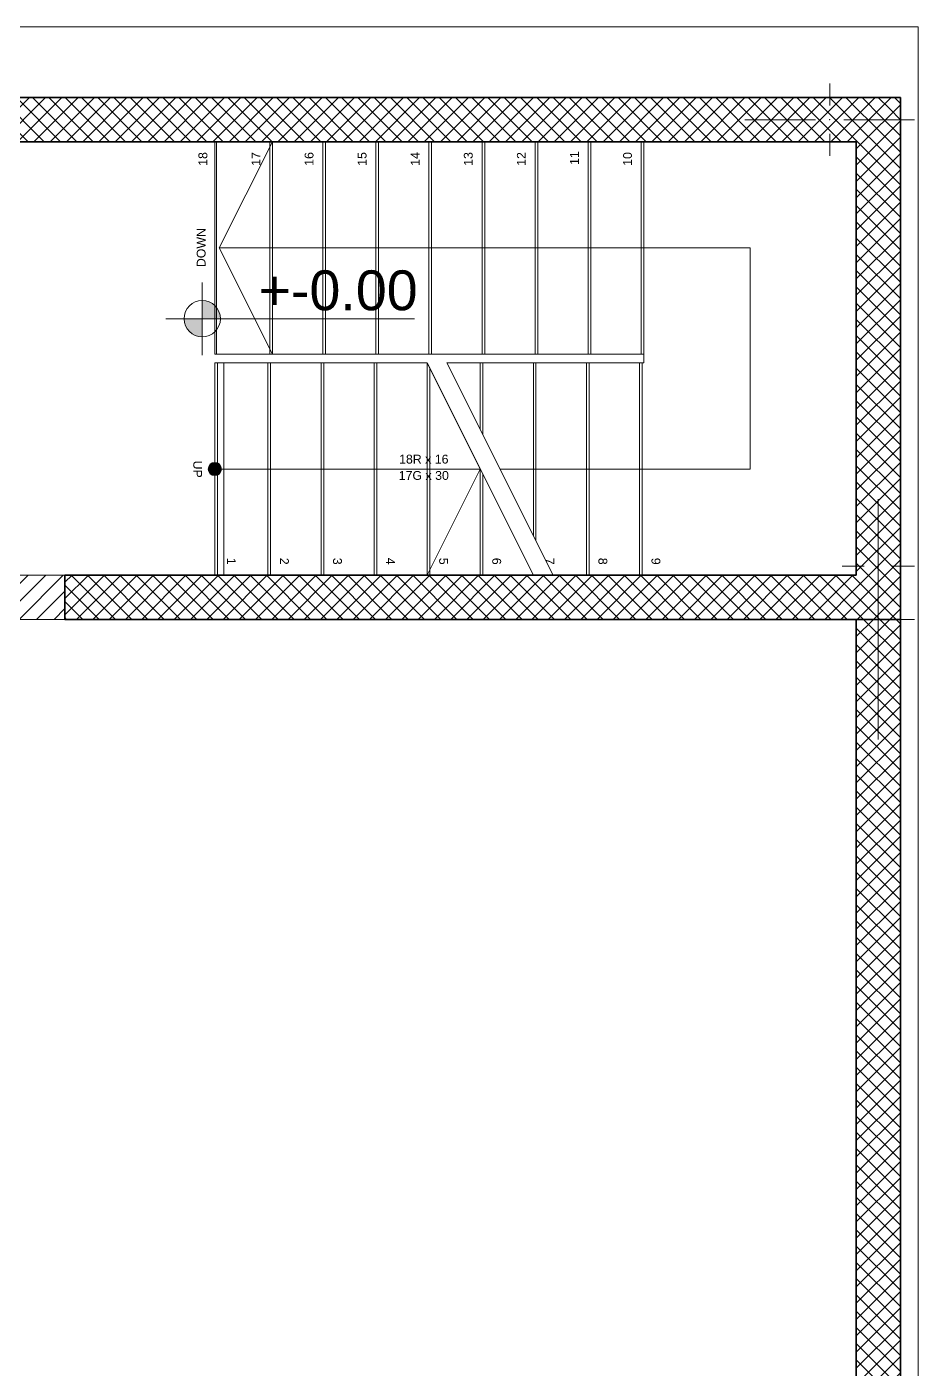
# Model space of a CAD drawing. Header units: millimetres. Extents: x -1659045 to -1497887, y -2983280 to -2858614.
# Drawn here: x -1577239 to -1572201, y -2897921 to -2890331 of the extents above; entities that cross this region are included whole.
import ezdxf

# ---------------------------------------------------------------- set-up
doc = ezdxf.new("R2010")
doc.units = ezdxf.units.MM
doc.header["$MEASUREMENT"] = 0
doc.linetypes.add('Dense Dotted', pattern=[88.194442, 0, -88.194442])
for name, color, linetype, lineweight, true_color in [('0_Pen_No__61', 7, 'Continuous', 20, 0x6a6a6a), ('A - Kuotat_Pen_No__176', 7, 'Continuous', 15, 0x93a0c6), ('A - Muret_Pen_No__108', 7, 'Continuous', 13, 0xfd8379), ('A - Zone_Pen_No__102', 7, 'Continuous', 13, 0xcccccc), ('ARCHICAD Doors_Pen_No__108', 7, 'Continuous', 13, 0xfd8379), ('Structural - Bearing_Pen_No__82', 7, 'Continuous', 20, 0xaaaaaa), ('Structural - Stair & Railing_Pen_No__71', 171, 'Continuous', 20, 0xaaaaff)]:
    doc.layers.add(name, color=color, linetype=linetype, lineweight=lineweight, true_color=true_color)
for name, color, linetype in [('A - Kuotat', 7, 'Continuous'), ('A - Muret', 7, 'Continuous'), ('A - Shtyllat', 7, 'Continuous'), ('Structural - Bearing', 7, 'Continuous'), ('Structural - Stair & Railing', 7, 'Continuous')]:
    doc.layers.add(name, color=color, linetype=linetype)
for name, color, linetype, lineweight in [('A - Muret_Pen_No__101', 252, 'Continuous', 13), ('A - Muret_Pen_No__22', 8, 'Continuous', 35), ('A - Shtyllat_Pen_No__101', 252, 'Continuous', 13), ('A - Shtyllat_Pen_No__22', 8, 'Continuous', 35), ('Structural - Stair & Railing_Pen_No__2', 8, 'Continuous', 15)]:
    doc.layers.add(name, color=color, linetype=linetype, lineweight=lineweight)
doc.styles.add('GENERATED_STYLE_1', font='arial.ttf')
pattern_1 = [(45, (-3432101.99, -2046631.03), (-45.961939, 45.961939), []), (135, (-3432101.99, -2046631.03), (45.961939, 45.961939), [])]
pattern_2 = [(45, (-3432101.99, -2046631.03), (-49.4974738, 49.4974738), [])]

# ---------------------------------------------------------------- blocks, each defined once
blk = doc.blocks.new('Slab_1', base_point=(-1591965.5, -2922509.6))
at = {"layer": 'Structural - Bearing_Pen_No__82', "color": 253, "linetype": 'Continuous', "lineweight": 20, "true_color": 0xaaaaaa, "flags": 128}
blk.add_lwpolyline([(-1591965.5, -2922509.6), (-1591619, -2922509.6), (-1591619, -2924709.6), (-1591619, -2927609.6), (-1586601.4, -2927609.6), (-1586601.4, -2926589.6), (-1572551.5, -2926589.6), (-1572551.5, -2927609.6), (-1572301.4, -2927609.6), (-1572301.4, -2896659.6), (-1572301.4, -2893681.3), (-1572301.4, -2890731.3), (-1579502.1, -2890731.3), (-1579502.1, -2891481.3), (-1581452.1, -2891481.3), (-1581452.1, -2893431.3), (-1591965.5, -2893431.3)], close=True, dxfattribs=at)
blk = doc.blocks.new('Slab_2', base_point=(-1592365.5, -2893031.3))
at = {"layer": 'Structural - Bearing_Pen_No__82', "color": 253, "linetype": 'Continuous', "lineweight": 20, "true_color": 0xaaaaaa, "flags": 128}
blk.add_lwpolyline([(-1592365.5, -2893031.3), (-1592365.5, -2922259.6), (-1592365.5, -2922909.6), (-1592019, -2922909.6), (-1592019, -2928009.6), (-1586201.5, -2928009.6), (-1586201.5, -2926989.6), (-1572951.5, -2926989.6), (-1572951.5, -2928009.6), (-1572201.5, -2928009.6), (-1572201.5, -2896659.6), (-1572201.5, -2893681.3), (-1572201.5, -2890331.3), (-1579902.1, -2890331.3), (-1579902.1, -2891081.3), (-1581852.1, -2891081.3), (-1581852.1, -2893031.3)], close=True, dxfattribs=at)
blk = doc.blocks.new('Stair_1', base_point=(-3432102, -2046631))
at = {"layer": 'Structural - Stair & Railing_Pen_No__71', "linetype": 'Continuous', "lineweight": 20, "true_color": 0xaaaaff}
blk.add_hatch(color=161, dxfattribs=at).paths.add_polyline_path([(-1576176.5, -2892868.8, 1), (-1576176.5, -2892793.8, 1)])
at = {"layer": 'Structural - Stair & Railing_Pen_No__2', "color": 8, "linetype": 'Continuous', "lineweight": 15}
for p, q in [((-1576151.5, -2890981.3), (-1576176.5, -2890981.3)), ((-1576176.5, -2890981.3), (-1576176.5, -2892181.3)), ((-1576166.5, -2890981.3), (-1576166.5, -2892181.3)), ((-1575851.5, -2890981.3), (-1576151.5, -2890981.3)), ((-1575851.5, -2890981.3), (-1576151.5, -2891581.3)), ((-1575866.5, -2890981.3), (-1575866.5, -2892181.3)), ((-1575851.5, -2890981.3), (-1575851.5, -2892181.3)), ((-1575551.5, -2890981.3), (-1575851.5, -2890981.3)), ((-1575851.5, -2892181.3), (-1575851.5, -2890981.3)), ((-1575566.5, -2890981.3), (-1575566.5, -2892181.3)), ((-1575251.5, -2890981.3), (-1575551.5, -2890981.3)), ((-1575551.5, -2890981.3), (-1575551.5, -2892181.3)), ((-1575551.5, -2892181.3), (-1575551.5, -2890981.3)), ((-1575266.5, -2890981.3), (-1575266.5, -2892181.3)), ((-1574951.5, -2890981.3), (-1575251.5, -2890981.3)), ((-1575251.5, -2890981.3), (-1575251.5, -2892181.3)), ((-1575251.5, -2892181.3), (-1575251.5, -2890981.3)), ((-1574966.5, -2890981.3), (-1574966.5, -2892181.3)), ((-1574651.5, -2890981.3), (-1574951.5, -2890981.3)), ((-1574951.5, -2890981.3), (-1574951.5, -2892181.3)), ((-1574951.5, -2892181.3), (-1574951.5, -2890981.3)), ((-1574666.5, -2890981.3), (-1574666.5, -2892181.3)), ((-1574351.5, -2890981.3), (-1574651.5, -2890981.3)), ((-1574651.5, -2890981.3), (-1574651.5, -2892181.3)), ((-1574651.5, -2892181.3), (-1574651.5, -2890981.3)), ((-1574366.5, -2890981.3), (-1574366.5, -2892181.3)), ((-1574051.5, -2890981.3), (-1574351.5, -2890981.3)), ((-1574351.5, -2890981.3), (-1574351.5, -2892181.3)), ((-1574351.5, -2892181.3), (-1574351.5, -2890981.3)), ((-1574066.5, -2890981.3), (-1574066.5, -2892181.3)), ((-1573751.5, -2890981.3), (-1574051.5, -2890981.3)), ((-1574051.5, -2890981.3), (-1574051.5, -2892181.3)), ((-1574051.5, -2892181.3), (-1574051.5, -2890981.3)), ((-1573766.5, -2890981.3), (-1573766.5, -2892181.3)), ((-1572551.5, -2890981.3), (-1573751.5, -2890981.3)), ((-1573751.5, -2890981.3), (-1573751.5, -2892181.3)), ((-1573751.5, -2892181.3), (-1573751.5, -2890981.3)), ((-1572551.5, -2893431.3), (-1572551.5, -2890981.3)), ((-1575851.5, -2891581.3), (-1576151.5, -2891581.3)), ((-1576151.5, -2891581.3), (-1575851.5, -2892181.3)), ((-1573751.5, -2891581.3), (-1575851.5, -2891581.3)), ((-1573151.5, -2891581.3), (-1573751.5, -2891581.3)), ((-1573151.5, -2892831.3), (-1573151.5, -2891581.3)), ((-1576176.5, -2892181.3), (-1576151.5, -2892181.3)), ((-1575876.5, -2892231.3), (-1576176.5, -2892231.3)), ((-1576176.5, -2892231.3), (-1576176.5, -2893431.3)), ((-1576161.5, -2893431.3), (-1576161.5, -2892231.3)), ((-1576151.5, -2892181.3), (-1575851.5, -2892181.3)), ((-1574976.5, -2892231.3), (-1576126.5, -2892231.3)), ((-1576126.5, -2892231.3), (-1576126.5, -2893431.3)), ((-1575876.5, -2893431.3), (-1575876.5, -2892231.3)), ((-1575576.5, -2892231.3), (-1575876.5, -2892231.3)), ((-1575876.5, -2892231.3), (-1575876.5, -2893431.3)), ((-1575861.5, -2893431.3), (-1575861.5, -2892231.3)), ((-1575851.5, -2892181.3), (-1575551.5, -2892181.3)), ((-1575576.5, -2893431.3), (-1575576.5, -2892231.3)), ((-1575276.5, -2892231.3), (-1575576.5, -2892231.3)), ((-1575576.5, -2892231.3), (-1575576.5, -2893431.3)), ((-1575561.5, -2893431.3), (-1575561.5, -2892231.3)), ((-1575551.5, -2892181.3), (-1575251.5, -2892181.3)), ((-1575276.5, -2893431.3), (-1575276.5, -2892231.3)), ((-1574976.5, -2892231.3), (-1575276.5, -2892231.3)), ((-1575276.5, -2892231.3), (-1575276.5, -2893431.3)), ((-1575261.5, -2893431.3), (-1575261.5, -2892231.3)), ((-1575251.5, -2892181.3), (-1574951.5, -2892181.3)), ((-1574976.5, -2893431.3), (-1574976.5, -2892231.3)), ((-1574976.5, -2892231.3), (-1574976.5, -2893431.3)), ((-1574976.5, -2892231.3), (-1574376.5, -2893431.3)), ((-1574676.5, -2892831.3), (-1574976.5, -2892231.3)), ((-1574951.5, -2892181.3), (-1574651.5, -2892181.3)), ((-1574676.5, -2892231.3), (-1574864.7, -2892231.3)), ((-1574864.7, -2892231.3), (-1574264.7, -2893431.3)), ((-1574676.5, -2892607.7), (-1574676.5, -2892231.3)), ((-1574376.5, -2892231.3), (-1574676.5, -2892231.3)), ((-1574676.5, -2892231.3), (-1574676.5, -2892607.7)), ((-1574661.5, -2892637.7), (-1574661.5, -2892231.3)), ((-1574651.5, -2892181.3), (-1574351.5, -2892181.3)), ((-1574376.5, -2893207.7), (-1574376.5, -2892231.3)), ((-1574076.5, -2892231.3), (-1574376.5, -2892231.3)), ((-1574376.5, -2892231.3), (-1574376.5, -2893207.7)), ((-1574361.5, -2893237.7), (-1574361.5, -2892231.3)), ((-1574351.5, -2892181.3), (-1574051.5, -2892181.3)), ((-1574076.5, -2893431.3), (-1574076.5, -2892231.3)), ((-1573776.5, -2892231.3), (-1574076.5, -2892231.3)), ((-1574076.5, -2892231.3), (-1574076.5, -2893431.3)), ((-1574061.5, -2893431.3), (-1574061.5, -2892231.3)), ((-1574051.5, -2892181.3), (-1573751.5, -2892181.3)), ((-1573776.5, -2893431.3), (-1573776.5, -2892231.3)), ((-1573751.5, -2892231.3), (-1573776.5, -2892231.3)), ((-1573776.5, -2892231.3), (-1573776.5, -2893431.3)), ((-1573761.5, -2893431.3), (-1573761.5, -2892231.3)), ((-1573751.5, -2892181.3), (-1573751.5, -2892231.3)), ((-1574961.5, -2893431.3), (-1574961.5, -2892261.3)), ((-1576176.5, -2892831.3), (-1575876.5, -2892831.3)), ((-1575876.5, -2892831.3), (-1574676.5, -2892831.3)), ((-1574976.5, -2893431.3), (-1574676.5, -2892831.3)), ((-1574676.5, -2893431.3), (-1574676.5, -2892831.3)), ((-1574676.5, -2892831.3), (-1574676.5, -2893431.3)), ((-1574564.7, -2892831.3), (-1573776.5, -2892831.3)), ((-1573776.5, -2892831.3), (-1573151.5, -2892831.3)), ((-1574661.5, -2893431.3), (-1574661.5, -2892861.3)), ((-1576176.5, -2893431.3), (-1575876.5, -2893431.3)), ((-1576126.5, -2893431.3), (-1574376.5, -2893431.3)), ((-1575876.5, -2893431.3), (-1575576.5, -2893431.3)), ((-1575576.5, -2893431.3), (-1575276.5, -2893431.3)), ((-1575276.5, -2893431.3), (-1574976.5, -2893431.3)), ((-1574976.5, -2893431.3), (-1574676.5, -2893431.3)), ((-1574676.5, -2893431.3), (-1574376.5, -2893431.3)), ((-1574264.7, -2893431.3), (-1574076.5, -2893431.3)), ((-1574076.5, -2893431.3), (-1573776.5, -2893431.3)), ((-1573776.5, -2893431.3), (-1572551.5, -2893431.3))]:
    blk.add_line(p, q, dxfattribs=at)
at = {"layer": 'Structural - Stair & Railing_Pen_No__2', "color": 8, "linetype": 'Continuous', "lineweight": 15, "flags": 128}
blk.add_lwpolyline([(-1576176.5, -2892868.8, 1), (-1576176.5, -2892793.8, 1)], format="xyb", close=True, dxfattribs=at)
at = {"layer": 'Structural - Stair & Railing_Pen_No__71', "color": 161, "lineweight": 20, "true_color": 0xaaaaff, "char_height": 50, "attachment_point": 4, "style": 'GENERATED_STYLE_1'}
for s, insert, rotation in [('\\A1;{\\pql;\\fArial|b0|i0|c0|p34;18}', (-1576243.9, -2891117.2), 90), ('\\A1;{\\pql;\\fArial|b0|i0|c0|p34;17}', (-1575944.3, -2891117.2), 90), ('\\A1;{\\pql;\\fArial|b0|i0|c0|p34;16}', (-1575643.9, -2891117.2), 90), ('\\A1;{\\pql;\\fArial|b0|i0|c0|p34;15}', (-1575343.9, -2891117.2), 90), ('\\A1;{\\pql;\\fArial|b0|i0|c0|p34;14}', (-1575044.3, -2891117.2), 90), ('\\A1;{\\pql;\\fArial|b0|i0|c0|p34;13}', (-1574743.9, -2891117.2), 90), ('\\A1;{\\pql;\\fArial|b0|i0|c0|p34;12}', (-1574444.3, -2891117.2), 90), ('\\A1;{\\pql;\\fArial|b0|i0|c0|p34;11}', (-1574144.3, -2891112.2), 90), ('\\A1;{\\pql;\\fArial|b0|i0|c0|p34;10}', (-1573843.9, -2891117.2), 90), ('\\A1;{\\pql;\\fArial|b0|i0|c0|p34;DOWN}', (-1576253.9, -2891689.9), 90), ('\\A1;{\\pql;\\fArial|b0|i0|c0|p34;UP}', (-1576274, -2892783.8), 270), ('\\A1;{\\pql;\\fArial|b0|i0|c0|p34;1}', (-1576083.6, -2893333.4), 270), ('\\A1;{\\pql;\\fArial|b0|i0|c0|p34;2}', (-1575783.6, -2893333.4), 270), ('\\A1;{\\pql;\\fArial|b0|i0|c0|p34;3}', (-1575484, -2893333.4), 270), ('\\A1;{\\pql;\\fArial|b0|i0|c0|p34;4}', (-1575183.6, -2893333.4), 270), ('\\A1;{\\pql;\\fArial|b0|i0|c0|p34;5}', (-1574884, -2893333.4), 270), ('\\A1;{\\pql;\\fArial|b0|i0|c0|p34;6}', (-1574584, -2893333.4), 270), ('\\A1;{\\pql;\\fArial|b0|i0|c0|p34;7}', (-1574283.6, -2893333.4), 270), ('\\A1;{\\pql;\\fArial|b0|i0|c0|p34;8}', (-1573984, -2893333.4), 270), ('\\A1;{\\pql;\\fArial|b0|i0|c0|p34;9}', (-1573684, -2893333.4), 270)]:
    blk.add_mtext(s, dxfattribs=dict(at, insert=insert, rotation=rotation))
at = {"layer": 'Structural - Stair & Railing_Pen_No__71', "color": 161, "lineweight": 20, "true_color": 0xaaaaff, "char_height": 50, "style": 'GENERATED_STYLE_1'}
for s, insert, attachment_point in [('\\A1;{\\pqc;\\pt0,3550;\\fArial|b0|i0|c0|p34;18R x \\fArial|b0|i0|c0|p34;16\\fArial|b0|i0|c0|p34;\\A1{\\H.66x;\\S^  ;}\\fArial|b0|i0|c0|p34;\\fArial|b0|i0|c0|p34;\\fArial|b0|i0|c0|p34;\\fArial|b0|i0|c0|p34;\\A1{\\H.66x;\\S^  ;}\\fArial|b0|i0|c0|p34;\\fArial|b0|i0|c0|p34;\\fArial|b0|i0|c0|p34;\\fArial|b0|i0|c0|p34;\\A1{\\H.66x;\\S^  ;}\\fArial|b0|i0|c0|p34;}', (-1574976.5, -2892815), 8), ('\\A1;{\\pqc;\\pt0,3550;\\fArial|b0|i0|c0|p34;17G x \\fArial|b0|i0|c0|p34;30\\fArial|b0|i0|c0|p34;\\A1{\\H.66x;\\S^  ;}\\fArial|b0|i0|c0|p34;\\fArial|b0|i0|c0|p34;\\fArial|b0|i0|c0|p34;\\fArial|b0|i0|c0|p34;\\A1{\\H.66x;\\S^  ;}\\fArial|b0|i0|c0|p34;\\fArial|b0|i0|c0|p34;\\fArial|b0|i0|c0|p34;\\fArial|b0|i0|c0|p34;\\A1{\\H.66x;\\S^  ;}\\fArial|b0|i0|c0|p34;}', (-1574976.5, -2892842.8), 2)]:
    blk.add_mtext(s, dxfattribs=dict(at, insert=insert, attachment_point=attachment_point))
blk = doc.blocks.new('Wall_1', base_point=(-1572301.5, -2890981.3))
at = {"layer": 'A - Muret_Pen_No__101', "linetype": 'Continuous', "lineweight": 13}
h = blk.add_hatch(dxfattribs=at)
h.set_pattern_fill('Concrete_Block', color=252, style=0, pattern_type=2)
h.set_pattern_definition(pattern_1)
h.paths.add_polyline_path([(-1573101.5, -2890731.3), (-1578451.5, -2890731.3), (-1578451.5, -2890981.3), (-1573101.5, -2890981.3)])
at = {"layer": 'A - Muret_Pen_No__22', "color": 8, "linetype": 'Continuous', "lineweight": 35, "flags": 128}
for points in [[(-1573101.5, -2890731.3), (-1578451.5, -2890731.3)], [(-1578451.5, -2890981.3), (-1573101.5, -2890981.3)]]:
    blk.add_lwpolyline(points, dxfattribs=at)
blk = doc.blocks.new('Wall_4', base_point=(-1577024.3, -2893431.3))
at = {"layer": 'A - Muret_Pen_No__101', "linetype": 'Continuous', "lineweight": 13}
h = blk.add_hatch(dxfattribs=at)
h.set_pattern_fill('Concrete_Block', color=252, style=0, pattern_type=2)
h.set_pattern_definition(pattern_1)
h.paths.add_polyline_path([(-1577024.3, -2893681.3), (-1572551.5, -2893681.3), (-1572551.5, -2893431.3), (-1577024.3, -2893431.3)])
at = {"layer": 'A - Muret_Pen_No__22', "color": 8, "linetype": 'Continuous', "lineweight": 35, "flags": 128}
for points in [[(-1572551.5, -2893431.3), (-1577024.3, -2893431.3)], [(-1577024.3, -2893431.3), (-1577024.3, -2893681.3)], [(-1577024.3, -2893681.3), (-1572551.5, -2893681.3)]]:
    blk.add_lwpolyline(points, dxfattribs=at)
blk = doc.blocks.new('Door 25')
at = {"layer": 'ARCHICAD Doors_Pen_No__108', "color": 11, "linetype": 'Continuous', "lineweight": 13, "true_color": 0xfd8379}
for p, q in [((382, 0), (382, 844)), ((382, 844), (422, 844)), ((422, 844), (422, 0)), ((-487, 0), (-487, 19)), ((-487, 19), (-437, 19)), ((-437, 0), (-487, 0)), ((-450, 0), (-487, 0)), ((-450, 0), (-487, 0)), ((-422, 0), (-450, 0)), ((-450, 0), (-450, -115)), ((-450, 0), (-450, -115)), ((-450, 0), (-450, -115)), ((-437, 19), (-437, 0)), ((-422, -40), (-422, 0)), ((422, 0), (382, 0)), ((450, 0), (422, 0)), ((422, 0), (422, -40)), ((437, 19), (487, 19)), ((437, 0), (437, 19)), ((487, 0), (437, 0)), ((450, -115), (450, 0)), ((450, 0), (450, -115)), ((450, 0), (450, -115)), ((450, 0), (487, 0)), ((450, 0), (487, 0)), ((487, 19), (487, 0)), ((-410, -40), (-422, -40)), ((-410, -115), (-410, -40)), ((422, -40), (410, -40)), ((410, -40), (410, -115)), ((-450, -250), (-450, -115)), ((-450, -115), (-425, -115)), ((-450, -115), (-410, -115)), ((-450, -115), (-450, -250)), ((-450, -115), (-450, -250)), ((-425, -115), (-425, -250)), ((410, -115), (450, -115)), ((425, -250), (425, -115)), ((425, -115), (450, -115)), ((450, -115), (450, -250)), ((450, -115), (450, -250)), ((450, -115), (450, -250)), ((-487, -269), (-487, -250)), ((-487, -250), (-437, -250)), ((-450, -250), (-487, -250)), ((-450, -250), (-487, -250)), ((-437, -269), (-487, -269)), ((-425, -250), (-450, -250)), ((-437, -250), (-437, -269)), ((450, -250), (425, -250)), ((437, -250), (487, -250)), ((437, -269), (437, -250)), ((487, -269), (437, -269)), ((450, -250), (487, -250)), ((450, -250), (487, -250)), ((487, -250), (487, -269))]:
    blk.add_line(p, q, dxfattribs=at)
blk.add_arc((422, 0), 844, 90, 180, dxfattribs=at)
blk = doc.blocks.new('Wall_6', base_point=(-1578452.1, -2893681.3))
at = {"layer": 'A - Muret_Pen_No__108', "linetype": 'Continuous', "lineweight": 13, "true_color": 0xfd8379}
h = blk.add_hatch(dxfattribs=at)
h.set_pattern_fill('Fire_Proofing', color=11, style=0, pattern_type=2)
h.set_pattern_definition(pattern_2)
h.paths.add_polyline_path([(-1578452.1, -2893681.3), (-1578352.1, -2893681.3), (-1578352.1, -2893431.3), (-1578452.1, -2893431.3)])
h = blk.add_hatch(dxfattribs=at)
h.set_pattern_fill('Fire_Proofing', color=11, style=0, pattern_type=2)
h.set_pattern_definition(pattern_2)
h.paths.add_polyline_path([(-1577024.3, -2893431.3), (-1577452.1, -2893431.3), (-1577452.1, -2893681.3), (-1577024.3, -2893681.3)])
at = {"layer": 'A - Muret_Pen_No__101', "color": 252, "linetype": 'Continuous', "lineweight": 13}
for p, q in [((-1578352.1, -2893431.3), (-1578389.1, -2893431.3)), ((-1578352.1, -2893431.3), (-1578352.1, -2893546.3)), ((-1577452.1, -2893431.3), (-1577415.1, -2893431.3)), ((-1577452.1, -2893431.3), (-1577452.1, -2893546.3)), ((-1578352.1, -2893546.3), (-1578352.1, -2893681.3)), ((-1577452.1, -2893546.3), (-1577452.1, -2893681.3)), ((-1578352.1, -2893681.3), (-1578389.1, -2893681.3)), ((-1577452.1, -2893681.3), (-1577415.1, -2893681.3))]:
    blk.add_line(p, q, dxfattribs=at)
at = {"layer": 'A - Muret_Pen_No__101', "color": 252, "linetype": 'Continuous', "lineweight": 13, "flags": 128}
for points in [[(-1578352.1, -2893431.3), (-1578452.1, -2893431.3)], [(-1577024.3, -2893431.3), (-1577452.1, -2893431.3)], [(-1577024.3, -2893681.3), (-1577024.3, -2893431.3)], [(-1578452.1, -2893681.3), (-1578352.1, -2893681.3)], [(-1577452.1, -2893681.3), (-1577024.3, -2893681.3)]]:
    blk.add_lwpolyline(points, dxfattribs=at)
at = {"layer": 'ARCHICAD Doors_Pen_No__108', "color": 11, "linetype": 'Continuous', "lineweight": 13, "true_color": 0xfd8379, "xscale": -1, "zscale": 1000}
blk.add_blockref('Door 25', (-1577902.1, -2893431.3), dxfattribs=at)
blk = doc.blocks.new('Wall_7', base_point=(-1572301.5, -2893081.3))
at = {"layer": 'A - Muret_Pen_No__101', "linetype": 'Continuous', "lineweight": 13}
h = blk.add_hatch(dxfattribs=at)
h.set_pattern_fill('Concrete_Block', color=252, style=0, pattern_type=2)
h.set_pattern_definition(pattern_1)
h.paths.add_polyline_path([(-1572551.5, -2890981.3), (-1572551.5, -2893081.3), (-1572301.5, -2893081.3), (-1572301.5, -2890981.3)])
at = {"layer": 'A - Muret_Pen_No__22', "color": 8, "linetype": 'Continuous', "lineweight": 35, "flags": 128}
for points in [[(-1572551.5, -2890981.3), (-1572551.5, -2893081.3)], [(-1572301.5, -2893081.3), (-1572301.5, -2890981.3)]]:
    blk.add_lwpolyline(points, dxfattribs=at)
blk = doc.blocks.new('Wall_20', base_point=(-1572301.5, -2900556.3))
at = {"layer": 'A - Muret_Pen_No__101', "linetype": 'Continuous', "lineweight": 13}
h = blk.add_hatch(dxfattribs=at)
h.set_pattern_fill('Concrete_Block', color=252, style=0, pattern_type=2)
h.set_pattern_definition(pattern_1)
h.paths.add_polyline_path([(-1572301.5, -2900556.3), (-1572301.5, -2894281.3), (-1572551.5, -2894281.3), (-1572551.5, -2900556.3)])
at = {"layer": 'A - Muret_Pen_No__22', "color": 8, "linetype": 'Continuous', "lineweight": 35, "flags": 128}
for points in [[(-1572551.5, -2894281.3), (-1572551.5, -2900556.3)], [(-1572301.5, -2900556.3), (-1572301.5, -2894281.3)]]:
    blk.add_lwpolyline(points, dxfattribs=at)
blk = doc.blocks.new('Column_3', base_point=(-1572426.5, -2893381.3))
at = {"layer": 'A - Shtyllat_Pen_No__101', "linetype": 'Continuous', "lineweight": 13}
h = blk.add_hatch(dxfattribs=at)
h.set_pattern_fill('Concrete_Block', color=252, style=0, pattern_type=2)
h.set_pattern_definition(pattern_1)
h.paths.add_polyline_path([(-1572551.5, -2893081.3), (-1572551.5, -2893431.3), (-1572301.5, -2893431.3), (-1572301.5, -2893081.3)])
h = blk.add_hatch(dxfattribs=at)
h.set_pattern_fill('Concrete_Block', color=252, style=0, pattern_type=2)
h.set_pattern_definition(pattern_1)
h.paths.add_polyline_path([(-1572301.5, -2893431.3), (-1572551.5, -2893431.3), (-1572551.5, -2893681.3), (-1572301.5, -2893681.3)])
at = {"layer": 'A - Shtyllat_Pen_No__101', "color": 252, "linetype": 'Continuous', "lineweight": 13}
for p, q in [((-1572426.5, -2893301.3), (-1572426.5, -2893001.3)), ((-1572506.5, -2893381.3), (-1572631.5, -2893381.3)), ((-1572346.5, -2893381.3), (-1572221.5, -2893381.3)), ((-1572426.5, -2893461.3), (-1572426.5, -2893761.3))]:
    blk.add_line(p, q, dxfattribs=at)
blk.add_point((-1572426.5, -2893381.3), dxfattribs=at)
at = {"layer": 'A - Shtyllat_Pen_No__22', "color": 8, "linetype": 'Continuous', "lineweight": 35, "flags": 128}
for points in [[(-1572551.5, -2893081.3), (-1572551.5, -2893431.3)], [(-1572301.5, -2893431.3), (-1572301.5, -2893081.3)], [(-1572551.5, -2893681.3), (-1572301.5, -2893681.3), (-1572301.5, -2893431.3)]]:
    blk.add_lwpolyline(points, dxfattribs=at)
blk = doc.blocks.new('Column_12', base_point=(-1572701.5, -2890856.3))
at = {"layer": 'A - Shtyllat_Pen_No__101', "linetype": 'Continuous', "lineweight": 13}
h = blk.add_hatch(dxfattribs=at)
h.set_pattern_fill('Concrete_Block', color=252, style=0, pattern_type=2)
h.set_pattern_definition(pattern_1)
h.paths.add_polyline_path([(-1572551.5, -2890731.3), (-1573101.5, -2890731.3), (-1573101.5, -2890981.3), (-1572551.5, -2890981.3)])
h = blk.add_hatch(dxfattribs=at)
h.set_pattern_fill('Concrete_Block', color=252, style=0, pattern_type=2)
h.set_pattern_definition(pattern_1)
h.paths.add_polyline_path([(-1572551.5, -2890981.3), (-1572301.5, -2890981.3), (-1572301.5, -2890731.3)])
h = blk.add_hatch(dxfattribs=at)
h.set_pattern_fill('Concrete_Block', color=252, style=0, pattern_type=2)
h.set_pattern_definition(pattern_1)
h.paths.add_polyline_path([(-1572301.5, -2890731.3), (-1572551.5, -2890731.3), (-1572551.5, -2890981.3)])
at = {"layer": 'A - Shtyllat_Pen_No__101', "color": 252, "linetype": 'Continuous', "lineweight": 13}
for p, q in [((-1572701.5, -2890776.3), (-1572701.5, -2890651.3)), ((-1572781.5, -2890856.3), (-1573181.5, -2890856.3)), ((-1572621.5, -2890856.3), (-1572221.5, -2890856.3)), ((-1572701.5, -2890936.3), (-1572701.5, -2891061.3))]:
    blk.add_line(p, q, dxfattribs=at)
blk.add_point((-1572701.5, -2890856.3), dxfattribs=at)
at = {"layer": 'A - Shtyllat_Pen_No__22', "color": 8, "linetype": 'Continuous', "lineweight": 35, "flags": 128}
for points in [[(-1572551.5, -2890731.3), (-1573101.5, -2890731.3)], [(-1572301.5, -2890731.3), (-1572551.5, -2890731.3)], [(-1572301.5, -2890981.3), (-1572301.5, -2890731.3)], [(-1573101.5, -2890981.3), (-1572551.5, -2890981.3)]]:
    blk.add_lwpolyline(points, dxfattribs=at)
blk = doc.blocks.new('Column_23', base_point=(-1572426.5, -2893681.3))
at = {"layer": 'A - Shtyllat_Pen_No__101', "linetype": 'Continuous', "lineweight": 13}
h = blk.add_hatch(dxfattribs=at)
h.set_pattern_fill('Concrete_Block', color=252, style=0, pattern_type=2)
h.set_pattern_definition(pattern_1)
h.paths.add_polyline_path([(-1572301.5, -2893081.3), (-1572551.5, -2893081.3), (-1572551.5, -2893431.3), (-1572301.5, -2893431.3)])
h = blk.add_hatch(dxfattribs=at)
h.set_pattern_fill('Concrete_Block', color=252, style=0, pattern_type=2)
h.set_pattern_definition(pattern_1)
h.paths.add_polyline_path([(-1572301.5, -2893431.3), (-1572551.5, -2893431.3), (-1572551.5, -2893681.3), (-1572301.5, -2893681.3)])
h = blk.add_hatch(dxfattribs=at)
h.set_pattern_fill('Concrete_Block', color=252, style=0, pattern_type=2)
h.set_pattern_definition(pattern_1)
h.paths.add_polyline_path([(-1572551.5, -2894281.3), (-1572301.5, -2894281.3), (-1572301.5, -2893681.3), (-1572551.5, -2893681.3)])
at = {"layer": 'A - Shtyllat_Pen_No__101', "color": 252, "linetype": 'Continuous', "lineweight": 13}
for p, q in [((-1572426.5, -2893601.3), (-1572426.5, -2893001.3)), ((-1572506.5, -2893681.3), (-1572631.5, -2893681.3)), ((-1572346.5, -2893681.3), (-1572221.5, -2893681.3)), ((-1572426.5, -2893761.3), (-1572426.5, -2894361.3))]:
    blk.add_line(p, q, dxfattribs=at)
blk.add_point((-1572426.5, -2893681.3), dxfattribs=at)
at = {"layer": 'A - Shtyllat_Pen_No__22', "color": 8, "linetype": 'Continuous', "lineweight": 35, "flags": 128}
for points in [[(-1572551.5, -2893081.3), (-1572551.5, -2893431.3)], [(-1572301.5, -2893431.3), (-1572301.5, -2893081.3)], [(-1572301.5, -2893681.3), (-1572301.5, -2893431.3)], [(-1572551.5, -2893681.3), (-1572551.5, -2894281.3)], [(-1572301.5, -2894281.3), (-1572301.5, -2893681.3)]]:
    blk.add_lwpolyline(points, dxfattribs=at)
blk = doc.blocks.new('Level Dimension_3', base_point=(-1576248.2, -2891981.6))
at = {"layer": 'A - Kuotat_Pen_No__176', "linetype": 'Continuous', "lineweight": 15, "true_color": 0x93a0c6}
for points in [[(-1576248.2, -2891981.6), (-1576145.4, -2891981.6), (-1576153.3, -2891942.3), (-1576175.5, -2891908.9), (-1576208.9, -2891886.7), (-1576248.2, -2891878.9)], [(-1576248.2, -2891981.6), (-1576350.9, -2891981.6), (-1576343.1, -2892020.9), (-1576320.8, -2892054.3), (-1576287.5, -2892076.5), (-1576248.2, -2892084.4)]]:
    blk.add_hatch(color=253, dxfattribs=at).paths.add_polyline_path(points)
at = {"layer": 'A - Kuotat_Pen_No__176', "color": 253, "linetype": 'Continuous', "lineweight": 15, "true_color": 0x93a0c6}
for p, q in [((-1576248.2, -2892187.1), (-1576248.2, -2891776.1)), ((-1576453.7, -2891981.6), (-1575047.7, -2891981.6))]:
    blk.add_line(p, q, dxfattribs=at)
blk.add_circle((-1576248.2, -2891981.6), 102.8, dxfattribs=at)
at = {"layer": 'A - Kuotat_Pen_No__176', "color": 253, "lineweight": 15, "true_color": 0x93a0c6, "insert": (-1575930.2, -2891936.6), "char_height": 225, "attachment_point": 7, "style": 'GENERATED_STYLE_1'}
blk.add_mtext('\\A1;{\\pql;\\fArial|b0|i0|c0|p34;+-0.00}', dxfattribs=at)

msp = doc.modelspace()

# ---------------------------------------------------------------- linework, layer by layer
at = {"layer": '0_Pen_No__61', "color": 251, "linetype": 'Continuous', "lineweight": 20, "true_color": 0x6a6a6a}
for p, q in [((-1579501.5, -2890731.3), (-1572301.5, -2890731.3)), ((-1572301.5, -2890731.3), (-1572301.5, -2893681.3)), ((-1572301.5, -2893681.3), (-1576774.3, -2893681.3)), ((-1572301.5, -2893681.3), (-1572301.5, -2896659.6))]:
    msp.add_line(p, q, dxfattribs=at)
at = {"layer": 'A - Zone_Pen_No__102', "color": 254, "linetype": 'Continuous', "lineweight": 13, "true_color": 0xcccccc, "flags": 128}
msp.add_lwpolyline([(-1579252.8, -2891731.3), (-1581202.1, -2891731.3), (-1581202.1, -2893431.3), (-1578457.5, -2893431.3), (-1576899.3, -2893431.3), (-1572551.5, -2893431.3), (-1572551.5, -2890981.3), (-1579252.1, -2890981.3)], close=True, dxfattribs=at)
msp.add_lwpolyline([(-1572535.8, -2913481.2), (-1572552.4, -2908781.3), (-1572551.5, -2908781.3), (-1572551.5, -2908331.3), (-1572551.5, -2893681.3), (-1581101.5, -2893681.3), (-1581101.5, -2897431.3), (-1591715.5, -2897431.3), (-1591715.5, -2900831.3), (-1591715.5, -2901281.3), (-1591715.5, -2908331.3), (-1591715.5, -2908781.3), (-1591715.5, -2915831.3)], dxfattribs=at)

# ---------------------------------------------------------------- block references
at = {"layer": 'A - Kuotat', "color": 253, "lineweight": 15, "true_color": 0x93a0c6}
msp.add_blockref('Level Dimension_3', (-1576248.2, -2891981.6), dxfattribs=at)
at = {"layer": 'A - Muret', "color": 8, "lineweight": 35}
for name, p in [('Wall_1', (-1572301.5, -2890981.3)), ('Wall_7', (-1572301.5, -2893081.3)), ('Wall_4', (-1577024.3, -2893431.3)), ('Wall_20', (-1572301.5, -2900556.3))]:
    msp.add_blockref(name, p, dxfattribs=at)
at = {"layer": 'A - Muret', "color": 252, "lineweight": 13}
msp.add_blockref('Wall_6', (-1578452.1, -2893681.3), dxfattribs=at)
at = {"layer": 'A - Shtyllat', "color": 8, "lineweight": 35}
for name, p in [('Column_12', (-1572701.5, -2890856.3)), ('Column_3', (-1572426.5, -2893381.3)), ('Column_23', (-1572426.5, -2893681.3))]:
    msp.add_blockref(name, p, dxfattribs=at)
at = {"layer": 'Structural - Bearing', "color": 253, "linetype": 'Continuous', "lineweight": 20, "true_color": 0xaaaaaa}
for name, p in [('Slab_2', (-1592365.5, -2893031.3)), ('Slab_1', (-1591965.5, -2922509.6))]:
    msp.add_blockref(name, p, dxfattribs=at)
at = {"layer": 'Structural - Stair & Railing', "color": 8, "linetype": 'Dense Dotted', "lineweight": 15}
msp.add_blockref('Stair_1', (-3432102, -2046631), dxfattribs=at)

doc.saveas('drawing.dxf')
